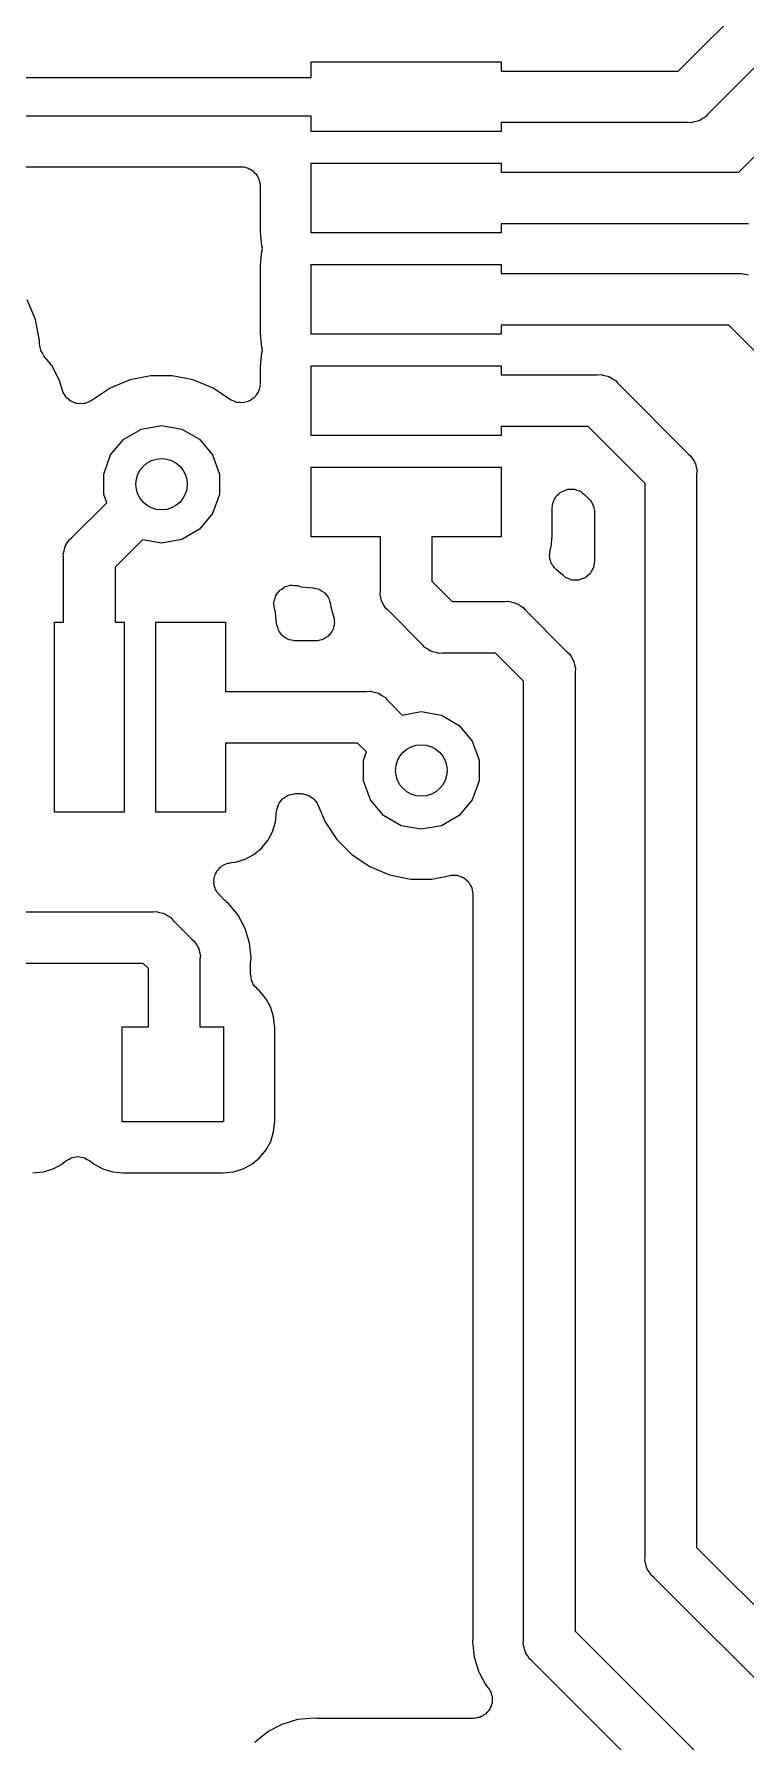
# Model space of a CAD drawing. Extents: x 91 to 190.2, y -113.9 to -59.9.
# Drawn here: x 140.82 to 146.44, y -104.11 to -90.63 of the extents above; entities that cross this region are included whole.
import ezdxf

# ---------------------------------------------------------------- set-up
doc = ezdxf.new("R2010")
doc.units = 0
doc.header["$MEASUREMENT"] = 0
doc.layers.add('BLACK', color=7, linetype='CONTINUOUS')

msp = doc.modelspace()

# ---------------------------------------------------------------- linework, layer by layer
at = {"layer": 'BLACK', "linetype": 'CONTINUOUS'}
for p, q in [((145.906, -90.9168), (147.04, -89.7826)), ((147.274, -90.1232), (146.14, -91.2574)), ((143.01, -90.9676), (143.01, -90.845)), ((143.01, -90.845), (144.51, -90.845)), ((144.51, -90.845), (144.51, -90.9168)), ((139.312, -90.9676), (143.01, -90.9676)), ((144.51, -90.9168), (145.906, -90.9168)), ((143.01, -91.2724), (139.153, -91.2724)), ((143.01, -91.395), (143.01, -91.2724)), ((146.123, -91.2781), (146.099, -91.2915)), ((146.14, -91.2574), (146.123, -91.2781)), ((146.386, -91.7168), (146.94, -91.1626)), ((144.51, -91.395), (143.01, -91.395)), ((145.981, -91.3232), (144.51, -91.3232)), ((144.51, -91.3232), (144.51, -91.395)), ((146.008, -91.3255), (145.981, -91.3232)), ((146.034, -91.3186), (146.008, -91.3255)), ((146.061, -91.3139), (146.034, -91.3186)), ((146.068, -91.3094), (146.061, -91.3139)), ((146.077, -91.307), (146.068, -91.3094)), ((146.099, -91.2915), (146.077, -91.307)), ((139.381, -91.6724), (142.457, -91.6724)), ((142.457, -91.6724), (142.47, -91.6747)), ((142.47, -91.6747), (142.483, -91.6747)), ((142.483, -91.6747), (142.496, -91.6792)), ((142.496, -91.6792), (142.509, -91.6814)), ((142.509, -91.6814), (142.52, -91.688)), ((142.52, -91.688), (142.532, -91.6925)), ((142.532, -91.6925), (142.542, -91.7009)), ((143.01, -92.195), (143.01, -91.645)), ((143.01, -91.645), (144.51, -91.645)), ((144.51, -91.645), (144.51, -91.7168)), ((142.542, -91.7009), (142.554, -91.7075)), ((142.554, -91.7075), (142.562, -91.7175)), ((142.562, -91.7175), (142.572, -91.726)), ((142.572, -91.726), (142.579, -91.7373)), ((142.579, -91.7373), (142.587, -91.7474)), ((142.587, -91.7474), (142.592, -91.7597)), ((142.592, -91.7597), (142.598, -91.7711)), ((142.598, -91.7711), (142.601, -91.784)), ((142.601, -91.784), (142.605, -91.7964)), ((142.605, -91.7964), (142.605, -91.8095)), ((142.605, -91.8095), (142.607, -91.8224)), ((142.607, -91.8224), (142.607, -92.1876)), ((144.51, -91.7168), (146.386, -91.7168)), ((142.607, -92.1876), (142.616, -92.2734)), ((144.51, -92.195), (143.01, -92.195)), ((146.461, -92.1232), (144.51, -92.1232)), ((144.51, -92.1232), (144.51, -92.195)), ((142.616, -92.3666), (142.607, -92.4524)), ((142.616, -92.2734), (142.617, -92.2765)), ((142.617, -92.3635), (142.616, -92.3666)), ((142.617, -92.2765), (142.619, -92.2943)), ((142.619, -92.3457), (142.617, -92.3635)), ((142.619, -92.2943), (142.623, -92.3118)), ((142.623, -92.3282), (142.619, -92.3457)), ((142.623, -92.3118), (142.622, -92.32)), ((142.622, -92.32), (142.623, -92.3282)), ((142.607, -92.4524), (142.607, -92.9876)), ((143.01, -92.995), (143.01, -92.445)), ((143.01, -92.445), (144.51, -92.445)), ((144.51, -92.445), (144.51, -92.5168)), ((144.51, -92.5168), (146.381, -92.5168)), ((146.381, -92.5168), (146.408, -92.5145)), ((146.408, -92.5145), (146.434, -92.5214)), ((146.434, -92.5214), (146.461, -92.5261)), ((140.834, -92.88), (140.77, -92.724)), ((140.867, -93.0456), (140.834, -92.88)), ((142.607, -92.9876), (142.616, -93.0734)), ((144.51, -92.995), (143.01, -92.995)), ((146.306, -92.9232), (144.51, -92.9232)), ((144.51, -92.9232), (144.51, -92.995)), ((147.4, -94.0174), (146.306, -92.9232)), ((140.867, -93.0717), (140.867, -93.0456)), ((140.872, -93.0965), (140.867, -93.0717)), ((140.876, -93.1214), (140.872, -93.0965)), ((140.876, -93.1222), (140.876, -93.1214)), ((140.876, -93.123), (140.876, -93.1222)), ((140.889, -93.1448), (140.876, -93.123)), ((140.901, -93.1668), (140.889, -93.1448)), ((140.964, -93.2433), (140.901, -93.1668)), ((142.616, -93.1666), (142.607, -93.2524)), ((142.616, -93.0734), (142.617, -93.0765)), ((142.617, -93.1635), (142.616, -93.1666)), ((142.617, -93.0765), (142.619, -93.0943)), ((142.619, -93.1457), (142.617, -93.1635)), ((142.619, -93.0943), (142.623, -93.1118)), ((142.623, -93.1282), (142.619, -93.1457)), ((142.623, -93.1118), (142.622, -93.12)), ((142.622, -93.12), (142.623, -93.1282)), ((141.015, -93.3384), (140.964, -93.2433)), ((142.607, -93.2524), (142.607, -93.3878)), ((143.01, -93.795), (143.01, -93.245)), ((143.01, -93.245), (144.51, -93.245)), ((144.51, -93.245), (144.51, -93.3168)), ((141.02, -93.3481), (141.015, -93.3384)), ((141.048, -93.4391), (141.02, -93.3481)), ((141.052, -93.4471), (141.048, -93.4391)), ((141.054, -93.4559), (141.052, -93.4471)), ((141.424, -93.4204), (141.274, -93.5202)), ((141.58, -93.3557), (141.424, -93.4204)), ((141.746, -93.3228), (141.58, -93.3557)), ((141.914, -93.3228), (141.746, -93.3228)), ((142.08, -93.3557), (141.914, -93.3228)), ((142.236, -93.4204), (142.08, -93.3557)), ((142.374, -93.5125), (142.236, -93.4204)), ((142.595, -93.4482), (142.583, -93.4659)), ((142.596, -93.4434), (142.595, -93.4482)), ((142.598, -93.4391), (142.596, -93.4434)), ((142.602, -93.4182), (142.598, -93.4391)), ((142.607, -93.3976), (142.602, -93.4182)), ((142.607, -93.3878), (142.606, -93.3927)), ((142.606, -93.3927), (142.607, -93.3976)), ((144.51, -93.3168), (145.271, -93.3168)), ((145.271, -93.3168), (145.298, -93.3145)), ((145.298, -93.3145), (145.324, -93.3214)), ((145.324, -93.3214), (145.351, -93.3261)), ((145.351, -93.3261), (145.358, -93.3306)), ((145.358, -93.3306), (145.367, -93.333)), ((145.367, -93.333), (145.389, -93.3485)), ((145.389, -93.3485), (145.413, -93.3619)), ((145.413, -93.3619), (145.43, -93.3826)), ((145.43, -93.3826), (145.987, -93.94)), ((141.063, -93.4702), (141.054, -93.4559)), ((141.071, -93.4855), (141.063, -93.4702)), ((141.078, -93.4917), (141.071, -93.4855)), ((141.083, -93.4993), (141.078, -93.4917)), ((141.097, -93.5094), (141.083, -93.4993)), ((141.109, -93.5212), (141.097, -93.5094)), ((141.117, -93.5247), (141.109, -93.5212)), ((141.125, -93.5301), (141.117, -93.5247)), ((141.141, -93.5349), (141.125, -93.5301)), ((141.157, -93.5416), (141.141, -93.5349)), ((141.166, -93.5421), (141.157, -93.5416)), ((141.175, -93.5446), (141.166, -93.5421)), ((141.192, -93.5435), (141.175, -93.5446)), ((141.209, -93.5444), (141.192, -93.5435)), ((141.218, -93.5418), (141.209, -93.5444)), ((141.227, -93.5412), (141.218, -93.5418)), ((141.243, -93.5343), (141.227, -93.5412)), ((141.259, -93.5293), (141.243, -93.5343)), ((141.266, -93.5239), (141.259, -93.5293)), ((141.274, -93.5202), (141.266, -93.5239)), ((142.379, -93.5145), (142.374, -93.5125)), ((142.382, -93.5177), (142.379, -93.5145)), ((142.402, -93.525), (142.382, -93.5177)), ((142.422, -93.5335), (142.402, -93.525)), ((142.427, -93.5339), (142.422, -93.5335)), ((142.431, -93.5355), (142.427, -93.5339)), ((142.452, -93.5355), (142.431, -93.5355)), ((142.474, -93.5369), (142.452, -93.5355)), ((142.478, -93.5355), (142.474, -93.5369)), ((142.483, -93.5355), (142.478, -93.5355)), ((142.503, -93.5283), (142.483, -93.5355)), ((142.524, -93.5224), (142.503, -93.5283)), ((142.528, -93.5194), (142.524, -93.5224)), ((142.532, -93.5177), (142.528, -93.5194)), ((142.549, -93.5041), (142.532, -93.5177)), ((142.566, -93.4916), (142.549, -93.5041)), ((142.568, -93.4874), (142.566, -93.4916)), ((142.572, -93.4842), (142.568, -93.4874)), ((142.583, -93.4659), (142.572, -93.4842)), ((141.671, -93.7437), (141.83, -93.7157)), ((141.83, -93.7157), (141.989, -93.7437)), ((141.428, -93.9479), (141.532, -93.8244)), ((141.532, -93.8244), (141.671, -93.7437)), ((141.989, -93.7437), (142.128, -93.8244)), ((142.128, -93.8244), (142.232, -93.9479)), ((144.51, -93.795), (143.01, -93.795)), ((145.196, -93.7232), (144.51, -93.7232)), ((144.51, -93.7232), (144.51, -93.795)), ((145.647, -94.1742), (145.196, -93.7232)), ((141.373, -94.0994), (141.428, -93.9479)), ((142.232, -93.9479), (142.287, -94.0994)), ((145.987, -93.94), (146.008, -93.9574)), ((146.008, -93.9574), (146.022, -93.9807)), ((146.022, -93.9807), (146.037, -94.0028)), ((141.373, -94.2606), (141.373, -94.0994)), ((142.287, -94.0994), (142.287, -94.2606)), ((143.01, -94.595), (143.01, -94.045)), ((143.01, -94.045), (144.51, -94.045)), ((144.51, -94.045), (144.51, -94.595)), ((146.037, -94.0028), (146.039, -94.0116)), ((146.039, -94.0116), (146.044, -94.0194)), ((146.044, -94.0194), (146.049, -94.046)), ((146.049, -94.046), (146.056, -94.072)), ((146.056, -94.072), (146.053, -94.0989)), ((146.053, -94.0989), (146.053, -102.576)), ((144.963, -94.2588), (144.977, -94.245)), ((144.977, -94.245), (144.983, -94.2422)), ((144.983, -94.2422), (144.988, -94.2379)), ((144.988, -94.2379), (145.006, -94.2312)), ((145.006, -94.2312), (145.024, -94.223)), ((145.024, -94.223), (145.03, -94.2224)), ((145.03, -94.2224), (145.037, -94.2201)), ((145.037, -94.2201), (145.056, -94.2201)), ((145.056, -94.2201), (145.076, -94.2184)), ((145.076, -94.2184), (145.082, -94.2201)), ((145.082, -94.2201), (145.089, -94.2201)), ((145.089, -94.2201), (145.107, -94.2268)), ((145.107, -94.2268), (145.126, -94.2319)), ((145.126, -94.2319), (145.131, -94.2357)), ((145.131, -94.2357), (145.138, -94.2379)), ((145.138, -94.2379), (145.153, -94.2505)), ((145.153, -94.2505), (145.169, -94.2618)), ((145.647, -102.651), (145.647, -94.1742)), ((141.123, -94.6), (141.397, -94.326)), ((141.397, -94.326), (141.373, -94.2606)), ((142.287, -94.2606), (142.232, -94.4121)), ((144.913, -94.3678), (144.916, -94.3485)), ((144.913, -94.5876), (144.913, -94.3678)), ((144.916, -94.3485), (144.918, -94.329)), ((144.918, -94.329), (144.921, -94.323)), ((144.921, -94.323), (144.922, -94.3165)), ((144.922, -94.3165), (144.932, -94.2996)), ((144.932, -94.2996), (144.94, -94.2818)), ((144.94, -94.2818), (144.944, -94.2771)), ((144.944, -94.2771), (144.948, -94.2714)), ((144.948, -94.2714), (144.963, -94.2588)), ((145.169, -94.2618), (145.203, -94.2959)), ((145.203, -94.2959), (145.207, -94.3013)), ((145.207, -94.3013), (145.212, -94.3056)), ((145.212, -94.3056), (145.222, -94.3225)), ((145.222, -94.3225), (145.233, -94.3386)), ((145.233, -94.3386), (145.234, -94.345)), ((145.234, -94.345), (145.238, -94.3507)), ((145.238, -94.3507), (145.241, -94.37)), ((145.241, -94.37), (145.246, -94.3889)), ((145.246, -94.3889), (145.246, -94.3955)), ((142.232, -94.4121), (142.128, -94.5356)), ((145.246, -94.3955), (145.247, -94.402)), ((145.247, -94.402), (145.247, -94.789)), ((141.073, -94.6628), (141.088, -94.6407)), ((141.088, -94.6407), (141.102, -94.6174)), ((141.102, -94.6174), (141.123, -94.6)), ((141.68, -94.6177), (141.463, -94.8342)), ((141.83, -94.6443), (141.68, -94.6177)), ((141.989, -94.6163), (141.83, -94.6443)), ((142.128, -94.5356), (141.989, -94.6163)), ((143.557, -94.595), (143.01, -94.595)), ((143.557, -95.0211), (143.557, -94.595)), ((144.51, -94.595), (143.963, -94.595)), ((143.963, -94.595), (143.963, -94.9458)), ((144.904, -94.6734), (144.913, -94.5876)), ((141.054, -94.732), (141.061, -94.706)), ((141.057, -94.7589), (141.054, -94.732)), ((141.057, -95.27), (141.057, -94.7589)), ((141.061, -94.706), (141.066, -94.6794)), ((141.066, -94.6794), (141.071, -94.6716)), ((141.071, -94.6716), (141.073, -94.6628)), ((144.891, -94.7469), (144.893, -94.7306)), ((144.894, -94.7565), (144.891, -94.7469)), ((144.893, -94.7143), (144.896, -94.705)), ((144.893, -94.7306), (144.893, -94.7143)), ((144.894, -94.7664), (144.894, -94.7565)), ((144.899, -94.7817), (144.894, -94.7664)), ((144.896, -94.705), (144.898, -94.6952)), ((144.898, -94.6952), (144.904, -94.6734)), ((144.903, -94.7976), (144.899, -94.7817)), ((145.247, -94.7906), (145.242, -94.8154)), ((145.247, -94.789), (145.247, -94.7898)), ((145.247, -94.7898), (145.247, -94.7906)), ((141.463, -94.8342), (141.463, -95.27)), ((144.909, -94.8059), (144.903, -94.7976)), ((144.912, -94.8151), (144.909, -94.8059)), ((144.923, -94.8275), (144.912, -94.8151)), ((144.932, -94.8412), (144.923, -94.8275)), ((144.94, -94.8472), (144.932, -94.8412)), ((144.946, -94.8547), (144.94, -94.8472)), ((144.979, -94.8814), (144.946, -94.8547)), ((144.981, -94.8842), (144.979, -94.8814)), ((144.981, -94.8847), (144.981, -94.8842)), ((144.982, -94.8854), (144.981, -94.8847)), ((145.001, -94.9016), (144.982, -94.8854)), ((145.02, -94.9181), (145.001, -94.9016)), ((145.021, -94.9184), (145.02, -94.9181)), ((145.022, -94.9189), (145.021, -94.9184)), ((145.046, -94.9275), (145.022, -94.9189)), ((145.069, -94.9364), (145.046, -94.9275)), ((145.147, -94.9281), (145.123, -94.9367)), ((145.17, -94.9197), (145.147, -94.9281)), ((145.171, -94.9192), (145.17, -94.9197)), ((145.172, -94.9189), (145.171, -94.9192)), ((145.191, -94.9026), (145.172, -94.9189)), ((145.211, -94.8867), (145.191, -94.9026)), ((145.212, -94.8854), (145.211, -94.886)), ((145.211, -94.886), (145.211, -94.8867)), ((145.224, -94.8635), (145.212, -94.8854)), ((145.237, -94.8418), (145.224, -94.8635)), ((145.238, -94.8403), (145.237, -94.841)), ((145.237, -94.841), (145.237, -94.8418)), ((145.242, -94.8154), (145.238, -94.8403)), ((142.728, -95.0672), (142.731, -95.063)), ((142.731, -95.063), (142.732, -95.0583)), ((142.732, -95.0583), (142.745, -95.0413)), ((142.745, -95.0413), (142.757, -95.0236)), ((142.757, -95.0236), (142.761, -95.0206)), ((142.761, -95.0206), (142.764, -95.0166)), ((142.764, -95.0166), (142.781, -95.005)), ((142.781, -95.005), (142.798, -94.9923)), ((142.798, -94.9923), (142.803, -94.9909)), ((142.803, -94.9909), (142.807, -94.9881)), ((142.807, -94.9881), (142.828, -94.9833)), ((142.828, -94.9833), (142.848, -94.9772)), ((142.848, -94.9772), (142.853, -94.9774)), ((142.853, -94.9774), (142.858, -94.9763)), ((142.858, -94.9763), (142.879, -94.9789)), ((142.879, -94.9789), (142.9, -94.98)), ((142.9, -94.98), (142.905, -94.982)), ((142.905, -94.982), (142.91, -94.9826)), ((142.91, -94.9826), (142.932, -94.9892)), ((142.932, -94.9892), (143.024, -94.9983)), ((143.024, -94.9983), (143.026, -94.9981)), ((143.026, -94.9981), (143.046, -95.0032)), ((143.046, -95.0032), (143.066, -95.0067)), ((143.066, -95.0067), (143.071, -95.0096)), ((143.071, -95.0096), (143.077, -95.011)), ((143.077, -95.011), (143.093, -95.0226)), ((143.093, -95.0226), (143.111, -95.0328)), ((143.111, -95.0328), (143.115, -95.0372)), ((143.115, -95.0372), (143.12, -95.0404)), ((143.12, -95.0404), (143.132, -95.057)), ((143.132, -95.057), (143.145, -95.0727)), ((143.554, -95.048), (143.557, -95.0211)), ((143.561, -95.074), (143.554, -95.048)), ((143.963, -94.9458), (144.124, -95.1068)), ((145.07, -94.9364), (145.069, -94.9364)), ((145.071, -94.9367), (145.07, -94.9364)), ((145.096, -94.9367), (145.071, -94.9367)), ((145.121, -94.937), (145.096, -94.9367)), ((145.122, -94.9367), (145.121, -94.937)), ((145.123, -94.9367), (145.122, -94.9367)), ((142.716, -95.1179), (142.717, -95.1131)), ((142.719, -95.139), (142.716, -95.1179)), ((142.717, -95.1081), (142.723, -95.0878)), ((142.717, -95.1131), (142.717, -95.1081)), ((142.72, -95.1602), (142.719, -95.139)), ((142.722, -95.1647), (142.72, -95.1602)), ((142.723, -95.1696), (142.722, -95.1647)), ((142.723, -95.0878), (142.728, -95.0672)), ((142.729, -95.1916), (142.723, -95.1696)), ((142.738, -95.2815), (142.729, -95.1916)), ((143.145, -95.0727), (143.147, -95.0781)), ((143.147, -95.0781), (143.15, -95.0828)), ((143.15, -95.0828), (143.155, -95.1024)), ((143.155, -95.1024), (143.162, -95.1216)), ((143.162, -95.1216), (143.162, -95.1274)), ((143.162, -95.1274), (143.164, -95.133)), ((143.164, -95.133), (143.166, -95.1483)), ((143.166, -95.1483), (143.188, -95.2233)), ((143.566, -95.1006), (143.561, -95.074)), ((143.571, -95.1084), (143.566, -95.1006)), ((143.573, -95.1172), (143.571, -95.1084)), ((143.588, -95.1393), (143.573, -95.1172)), ((143.602, -95.1626), (143.588, -95.1393)), ((143.623, -95.18), (143.602, -95.1626)), ((143.89, -95.4474), (143.623, -95.18)), ((144.124, -95.1068), (144.541, -95.1068)), ((144.541, -95.1068), (144.568, -95.1045)), ((144.568, -95.1045), (144.594, -95.1114)), ((144.594, -95.1114), (144.621, -95.1161)), ((144.621, -95.1161), (144.628, -95.1206)), ((144.628, -95.1206), (144.637, -95.123)), ((144.637, -95.123), (144.659, -95.1385)), ((144.659, -95.1385), (144.683, -95.1519)), ((144.683, -95.1519), (144.7, -95.1726)), ((144.7, -95.1726), (145.027, -95.5001)), ((140.985, -96.77), (140.985, -95.27)), ((140.985, -95.27), (141.057, -95.27)), ((141.463, -95.27), (141.535, -95.27)), ((141.535, -95.27), (141.535, -96.77)), ((141.785, -96.77), (141.785, -95.27)), ((141.785, -95.27), (142.335, -95.27)), ((142.335, -95.27), (142.335, -95.8168)), ((142.74, -95.2871), (142.738, -95.2815)), ((142.74, -95.2928), (142.74, -95.2871)), ((142.747, -95.312), (142.74, -95.2928)), ((142.752, -95.3317), (142.747, -95.312)), ((142.755, -95.3364), (142.752, -95.3317)), ((142.757, -95.3418), (142.755, -95.3364)), ((143.178, -95.3333), (143.175, -95.3418)), ((143.183, -95.3257), (143.178, -95.3333)), ((143.187, -95.309), (143.183, -95.3257)), ((143.192, -95.2928), (143.187, -95.309)), ((143.188, -95.2233), (143.189, -95.2322)), ((143.189, -95.2322), (143.192, -95.2408)), ((143.192, -95.2408), (143.192, -95.2579)), ((143.192, -95.2579), (143.195, -95.275)), ((143.195, -95.275), (143.192, -95.2838)), ((143.192, -95.2838), (143.192, -95.2928)), ((142.771, -95.3574), (142.757, -95.3418)), ((142.782, -95.374), (142.771, -95.3574)), ((142.787, -95.3773), (142.782, -95.374)), ((142.791, -95.3817), (142.787, -95.3773)), ((142.809, -95.3919), (142.791, -95.3817)), ((142.825, -95.4034), (142.809, -95.3919)), ((142.831, -95.4049), (142.825, -95.4034)), ((142.836, -95.4078), (142.831, -95.4049)), ((142.856, -95.4113), (142.836, -95.4078)), ((142.876, -95.4164), (142.856, -95.4113)), ((142.882, -95.4158), (142.876, -95.4164)), ((142.887, -95.4168), (142.882, -95.4158)), ((143.045, -95.4168), (142.887, -95.4168)), ((143.054, -95.4152), (143.045, -95.4168)), ((143.063, -95.4157), (143.054, -95.4152)), ((143.079, -95.4107), (143.063, -95.4157)), ((143.096, -95.4078), (143.079, -95.4107)), ((143.104, -95.4032), (143.096, -95.4078)), ((143.113, -95.4006), (143.104, -95.4032)), ((143.126, -95.3903), (143.113, -95.4006)), ((143.141, -95.3817), (143.126, -95.3903)), ((143.147, -95.3748), (143.141, -95.3817)), ((143.154, -95.3693), (143.147, -95.3748)), ((143.164, -95.355), (143.154, -95.3693)), ((143.175, -95.3418), (143.164, -95.355)), ((143.907, -95.4681), (143.89, -95.4474)), ((143.931, -95.4815), (143.907, -95.4681)), ((143.953, -95.497), (143.931, -95.4815)), ((143.962, -95.4994), (143.953, -95.497)), ((143.969, -95.5039), (143.962, -95.4994)), ((143.996, -95.5086), (143.969, -95.5039)), ((144.022, -95.5155), (143.996, -95.5086)), ((144.049, -95.5132), (144.022, -95.5155)), ((144.466, -95.5132), (144.049, -95.5132)), ((144.687, -95.7342), (144.466, -95.5132)), ((145.027, -95.5001), (145.048, -95.5174)), ((145.048, -95.5174), (145.062, -95.5407)), ((145.062, -95.5407), (145.077, -95.5628)), ((145.077, -95.5628), (145.079, -95.5716)), ((145.079, -95.5716), (145.084, -95.5794)), ((145.084, -95.5794), (145.089, -95.606)), ((145.089, -95.606), (145.096, -95.632)), ((144.687, -103.311), (144.687, -95.7342)), ((145.096, -95.632), (145.093, -95.6589)), ((145.093, -95.6589), (145.093, -103.236)), ((142.335, -95.8168), (143.451, -95.8168)), ((143.451, -95.8168), (143.478, -95.8145)), ((143.478, -95.8145), (143.504, -95.8214)), ((143.504, -95.8214), (143.531, -95.8261)), ((143.531, -95.8261), (143.538, -95.8306)), ((143.538, -95.8306), (143.547, -95.833)), ((143.547, -95.833), (143.569, -95.8485)), ((143.569, -95.8485), (143.593, -95.8619)), ((143.593, -95.8619), (143.61, -95.8826)), ((143.61, -95.8826), (143.73, -96.0023)), ((143.73, -96.0023), (143.88, -95.9757)), ((143.88, -95.9757), (144.039, -96.0037)), ((144.039, -96.0037), (144.178, -96.0844)), ((144.178, -96.0844), (144.282, -96.2079)), ((143.376, -96.2232), (142.335, -96.2232)), ((142.335, -96.2232), (142.335, -96.77)), ((143.447, -96.294), (143.376, -96.2232)), ((144.282, -96.2079), (144.337, -96.3594)), ((143.423, -96.3594), (143.447, -96.294)), ((143.423, -96.5206), (143.423, -96.3594)), ((144.337, -96.3594), (144.337, -96.5206)), ((143.478, -96.6721), (143.423, -96.5206)), ((144.337, -96.5206), (144.282, -96.6721)), ((142.757, -96.6982), (142.771, -96.6826)), ((142.771, -96.6826), (142.782, -96.666)), ((142.782, -96.666), (142.787, -96.6627)), ((142.787, -96.6627), (142.791, -96.6583)), ((142.791, -96.6583), (142.809, -96.6481)), ((142.809, -96.6481), (142.825, -96.6366)), ((142.825, -96.6366), (142.831, -96.6351)), ((142.831, -96.6351), (142.836, -96.6322)), ((142.836, -96.6322), (142.856, -96.6287)), ((142.856, -96.6287), (142.876, -96.6236)), ((142.876, -96.6236), (142.882, -96.6242)), ((142.882, -96.6242), (142.887, -96.6232)), ((142.887, -96.6232), (142.928, -96.6232)), ((142.928, -96.6232), (142.938, -96.6249)), ((142.938, -96.6249), (142.947, -96.6245)), ((142.947, -96.6245), (142.963, -96.6294)), ((142.963, -96.6294), (142.979, -96.6322)), ((142.979, -96.6322), (142.988, -96.6372)), ((142.988, -96.6372), (142.997, -96.6401)), ((142.997, -96.6401), (143.01, -96.6501)), ((143.01, -96.6501), (143.024, -96.6583)), ((143.024, -96.6583), (143.031, -96.6659)), ((143.031, -96.6659), (143.038, -96.6719)), ((143.038, -96.6719), (143.047, -96.6857)), ((143.582, -96.7956), (143.478, -96.6721)), ((144.282, -96.6721), (144.178, -96.7956)), ((141.535, -96.77), (140.985, -96.77)), ((142.335, -96.77), (141.785, -96.77)), ((142.729, -96.8484), (142.738, -96.7585)), ((142.738, -96.7585), (142.74, -96.7529)), ((142.74, -96.7472), (142.747, -96.728)), ((142.74, -96.7529), (142.74, -96.7472)), ((142.747, -96.728), (142.752, -96.7083)), ((142.752, -96.7083), (142.755, -96.7036)), ((142.755, -96.7036), (142.757, -96.6982)), ((143.047, -96.6857), (143.058, -96.6982)), ((143.058, -96.6982), (143.061, -96.7075)), ((143.061, -96.7075), (143.066, -96.7158)), ((143.066, -96.7158), (143.12, -96.846)), ((143.721, -96.8763), (143.582, -96.7956)), ((144.178, -96.7956), (144.039, -96.8763)), ((142.669, -96.9933), (142.706, -96.9238)), ((142.706, -96.9238), (142.729, -96.8484)), ((143.12, -96.846), (143.214, -96.9864)), ((143.88, -96.9043), (143.721, -96.8763)), ((144.039, -96.8763), (143.88, -96.9043)), ((142.558, -97.1042), (142.619, -97.0542)), ((142.619, -97.0542), (142.669, -96.9933)), ((143.214, -96.9864), (143.334, -97.1058)), ((142.269, -97.231), (142.278, -97.2223)), ((142.278, -97.2223), (142.285, -97.2121)), ((142.285, -97.2121), (142.296, -97.204)), ((142.296, -97.204), (142.306, -97.1942)), ((142.306, -97.1942), (142.317, -97.1889)), ((142.317, -97.1889), (142.327, -97.1818)), ((142.327, -97.1818), (142.341, -97.178)), ((142.341, -97.178), (142.353, -97.1721)), ((142.353, -97.1721), (142.366, -97.1711)), ((142.366, -97.1711), (142.378, -97.1677)), ((142.378, -97.1677), (142.413, -97.1642)), ((142.413, -97.1642), (142.489, -97.1413)), ((142.489, -97.1413), (142.558, -97.1042)), ((143.334, -97.1058), (143.474, -97.1996)), ((143.474, -97.1996), (143.63, -97.2643)), ((142.243, -97.3056), (142.246, -97.2921)), ((142.244, -97.3178), (142.243, -97.3056)), ((142.243, -97.3301), (142.244, -97.3178)), ((142.246, -97.3436), (142.243, -97.3301)), ((142.246, -97.2921), (142.247, -97.2782)), ((142.248, -97.3574), (142.246, -97.3436)), ((142.247, -97.2782), (142.253, -97.267)), ((142.253, -97.3685), (142.248, -97.3574)), ((142.253, -97.267), (142.256, -97.2551)), ((142.256, -97.2551), (142.263, -97.2436)), ((142.263, -97.2436), (142.269, -97.231)), ((143.63, -97.2643), (143.796, -97.2972)), ((143.796, -97.2972), (143.964, -97.2972)), ((143.964, -97.2972), (144.108, -97.2687)), ((144.108, -97.2687), (144.109, -97.2687)), ((144.109, -97.2687), (144.111, -97.2681)), ((144.111, -97.2681), (144.135, -97.2681)), ((144.135, -97.2681), (144.16, -97.2676)), ((144.16, -97.2676), (144.161, -97.2681)), ((144.161, -97.2681), (144.163, -97.2681)), ((144.163, -97.2681), (144.186, -97.2765)), ((144.186, -97.2765), (144.209, -97.2843)), ((144.209, -97.2843), (144.21, -97.2854)), ((144.21, -97.2854), (144.212, -97.2859)), ((144.212, -97.2859), (144.231, -97.3016)), ((144.231, -97.3016), (144.25, -97.3169)), ((144.25, -97.3169), (144.25, -97.3184)), ((144.25, -97.3184), (144.252, -97.3194)), ((144.252, -97.3194), (144.264, -97.3406)), ((144.264, -97.3406), (144.277, -97.3615)), ((142.256, -97.3804), (142.253, -97.3685)), ((142.264, -97.3918), (142.256, -97.3804)), ((142.27, -97.4044), (142.264, -97.3918)), ((142.279, -97.413), (142.27, -97.4044)), ((142.286, -97.4231), (142.279, -97.413)), ((142.33, -97.4673), (142.286, -97.4231)), ((142.336, -97.4716), (142.33, -97.4673)), ((142.341, -97.4772), (142.336, -97.4716)), ((142.359, -97.4914), (142.341, -97.4772)), ((142.434, -97.5833), (142.359, -97.4914)), ((144.277, -97.3615), (144.277, -97.3631)), ((144.277, -97.3631), (144.278, -97.3645)), ((144.278, -97.3645), (144.282, -97.3886)), ((144.282, -97.3886), (144.287, -97.4126)), ((144.287, -97.4126), (144.287, -97.4142)), ((144.287, -97.4142), (144.287, -97.4159)), ((144.287, -97.4159), (144.287, -103.283)), ((139.534, -97.5568), (141.761, -97.5568)), ((141.761, -97.5568), (141.788, -97.5545)), ((141.788, -97.5545), (141.814, -97.5614)), ((141.814, -97.5614), (141.841, -97.5661)), ((141.841, -97.5661), (141.848, -97.5706)), ((141.848, -97.5706), (141.857, -97.573)), ((141.857, -97.573), (141.879, -97.5885)), ((141.879, -97.5885), (141.903, -97.6019)), ((141.903, -97.6019), (141.92, -97.6226)), ((141.92, -97.6226), (142.067, -97.7701)), ((142.49, -97.688), (142.434, -97.5833)), ((142.504, -97.7339), (142.49, -97.688)), ((142.524, -97.8017), (142.504, -97.7339)), ((142.504, -97.7339), (142.504, -97.7339)), ((142.067, -97.7701), (142.088, -97.7874)), ((142.088, -97.7874), (142.102, -97.8107)), ((142.102, -97.8107), (142.117, -97.8328)), ((142.117, -97.8328), (142.119, -97.8416)), ((142.119, -97.8416), (142.124, -97.8494)), ((142.124, -97.8494), (142.129, -97.876)), ((142.129, -97.876), (142.136, -97.902)), ((142.536, -97.92), (142.524, -97.8017)), ((141.686, -97.9632), (139.459, -97.9632)), ((141.727, -98.0042), (141.686, -97.9632)), ((141.727, -98.465), (141.727, -98.0042)), ((142.136, -97.902), (142.133, -97.9289)), ((142.133, -97.9289), (142.133, -98.465)), ((142.533, -97.957), (142.534, -97.9497)), ((142.533, -98.0516), (142.533, -97.957)), ((142.534, -97.9423), (142.536, -97.92)), ((142.534, -97.9497), (142.534, -97.9423)), ((142.536, -98.0653), (142.533, -98.0516)), ((142.536, -98.0792), (142.536, -98.0653)), ((142.54, -98.0907), (142.536, -98.0792)), ((142.542, -98.1029), (142.54, -98.0907)), ((142.549, -98.1149), (142.542, -98.1029)), ((142.554, -98.128), (142.549, -98.1149)), ((142.562, -98.1373), (142.554, -98.128)), ((142.568, -98.148), (142.562, -98.1373)), ((142.579, -98.1569), (142.568, -98.148)), ((142.588, -98.1675), (142.579, -98.1569)), ((142.604, -98.1808), (142.588, -98.1675)), ((142.654, -98.2417), (142.604, -98.1808)), ((142.691, -98.3112), (142.654, -98.2417)), ((142.714, -98.3866), (142.691, -98.3112)), ((142.723, -98.4724), (142.714, -98.3866)), ((141.52, -99.215), (141.52, -98.465)), ((141.52, -98.465), (141.727, -98.465)), ((142.133, -98.465), (142.32, -98.465)), ((142.32, -98.465), (142.32, -99.215)), ((142.723, -99.2076), (142.723, -98.4724)), ((142.32, -99.215), (141.52, -99.215)), ((142.714, -99.2934), (142.723, -99.2076)), ((142.654, -99.4383), (142.691, -99.3688)), ((142.691, -99.3688), (142.714, -99.2934)), ((141.075, -99.5233), (141.096, -99.5113)), ((141.096, -99.5113), (141.117, -99.4989)), ((141.117, -99.4989), (141.119, -99.4986)), ((141.119, -99.4986), (141.12, -99.4978)), ((141.12, -99.4978), (141.144, -99.4938)), ((141.144, -99.4938), (141.168, -99.4893)), ((141.168, -99.4893), (141.17, -99.4895)), ((141.17, -99.4895), (141.172, -99.4893)), ((141.172, -99.4893), (141.196, -99.4938)), ((141.196, -99.4938), (141.22, -99.4978)), ((141.22, -99.4978), (141.221, -99.4986)), ((141.221, -99.4986), (141.223, -99.4989)), ((141.223, -99.4989), (141.244, -99.5113)), ((141.244, -99.5113), (141.265, -99.5233)), ((142.543, -99.5492), (142.604, -99.4992)), ((142.604, -99.4992), (142.654, -99.4383)), ((140.813, -99.6177), (140.898, -99.6092)), ((140.898, -99.6092), (140.974, -99.5863)), ((140.974, -99.5863), (141.043, -99.5492)), ((141.043, -99.5492), (141.075, -99.5233)), ((141.265, -99.5233), (141.297, -99.5492)), ((141.297, -99.5492), (141.366, -99.5863)), ((141.366, -99.5863), (141.442, -99.6092)), ((141.442, -99.6092), (141.527, -99.6177)), ((141.527, -99.6177), (142.313, -99.6177)), ((142.313, -99.6177), (142.398, -99.6092)), ((142.398, -99.6092), (142.474, -99.5863)), ((142.474, -99.5863), (142.543, -99.5492)), ((146.053, -102.576), (147.174, -103.697)), ((145.644, -102.678), (145.647, -102.651)), ((145.651, -102.704), (145.644, -102.678)), ((145.656, -102.731), (145.651, -102.704)), ((145.661, -102.738), (145.656, -102.731)), ((145.663, -102.747), (145.661, -102.738)), ((145.678, -102.769), (145.663, -102.747)), ((145.692, -102.793), (145.678, -102.769)), ((145.713, -102.81), (145.692, -102.793)), ((146.94, -104.037), (145.713, -102.81)), ((144.287, -103.283), (144.286, -103.29)), ((144.286, -103.29), (144.286, -103.298)), ((145.093, -103.236), (146.704, -104.847)), ((144.286, -103.298), (144.284, -103.32)), ((144.284, -103.32), (144.296, -103.438)), ((144.684, -103.338), (144.687, -103.311)), ((144.691, -103.364), (144.684, -103.338)), ((144.696, -103.391), (144.691, -103.364)), ((144.701, -103.398), (144.696, -103.391)), ((144.703, -103.407), (144.701, -103.398)), ((144.718, -103.429), (144.703, -103.407)), ((144.296, -103.438), (144.33, -103.552)), ((144.33, -103.552), (144.339, -103.568)), ((144.732, -103.453), (144.718, -103.429)), ((144.753, -103.47), (144.732, -103.453)), ((146.47, -105.187), (144.753, -103.47)), ((144.339, -103.568), (144.339, -103.568)), ((144.339, -103.568), (144.339, -103.568)), ((144.339, -103.568), (144.386, -103.657)), ((144.386, -103.657), (144.406, -103.681)), ((144.406, -103.681), (144.412, -103.692)), ((144.412, -103.692), (144.42, -103.701)), ((144.42, -103.701), (144.425, -103.714)), ((144.43, -103.829), (144.424, -103.839)), ((144.425, -103.714), (144.431, -103.726)), ((144.433, -103.815), (144.43, -103.829)), ((144.431, -103.726), (144.433, -103.738)), ((144.433, -103.738), (144.438, -103.75)), ((144.438, -103.802), (144.433, -103.815)), ((144.438, -103.75), (144.438, -103.764)), ((144.438, -103.764), (144.44, -103.778)), ((144.44, -103.778), (144.438, -103.79)), ((144.438, -103.79), (144.438, -103.802)), ((142.902, -103.935), (142.779, -103.973)), ((143.005, -103.925), (142.902, -103.935)), ((143.03, -103.923), (143.005, -103.925)), ((143.005, -103.925), (143.005, -103.925)), ((143.005, -103.925), (143.005, -103.925)), ((143.055, -103.925), (143.03, -103.923)), ((143.062, -103.925), (143.055, -103.925)), ((143.069, -103.926), (143.062, -103.925)), ((144.29, -103.926), (143.069, -103.926)), ((144.302, -103.924), (144.29, -103.926)), ((144.314, -103.924), (144.302, -103.924)), ((144.327, -103.919), (144.314, -103.924)), ((144.341, -103.917), (144.327, -103.919)), ((144.352, -103.911), (144.341, -103.917)), ((144.363, -103.907), (144.352, -103.911)), ((144.374, -103.898), (144.363, -103.907)), ((144.386, -103.891), (144.374, -103.898)), ((144.394, -103.881), (144.386, -103.891)), ((144.404, -103.874), (144.394, -103.881)), ((144.411, -103.862), (144.404, -103.874)), ((144.42, -103.851), (144.411, -103.862)), ((144.424, -103.839), (144.42, -103.851)), ((142.585, -104.1), (142.565, -104.115)), ((142.665, -104.034), (142.585, -104.1)), ((142.585, -104.1), (142.585, -104.1)), ((142.667, -104.032), (142.665, -104.034)), ((142.779, -103.973), (142.667, -104.032))]:
    msp.add_line(p, q, dxfattribs=at)
at = {"layer": 'BLACK'}
for centre in [(141.83, -94.18), (143.88, -96.44)]:
    msp.add_circle(centre, 0.2032, dxfattribs=at)

doc.saveas('drawing.dxf')
